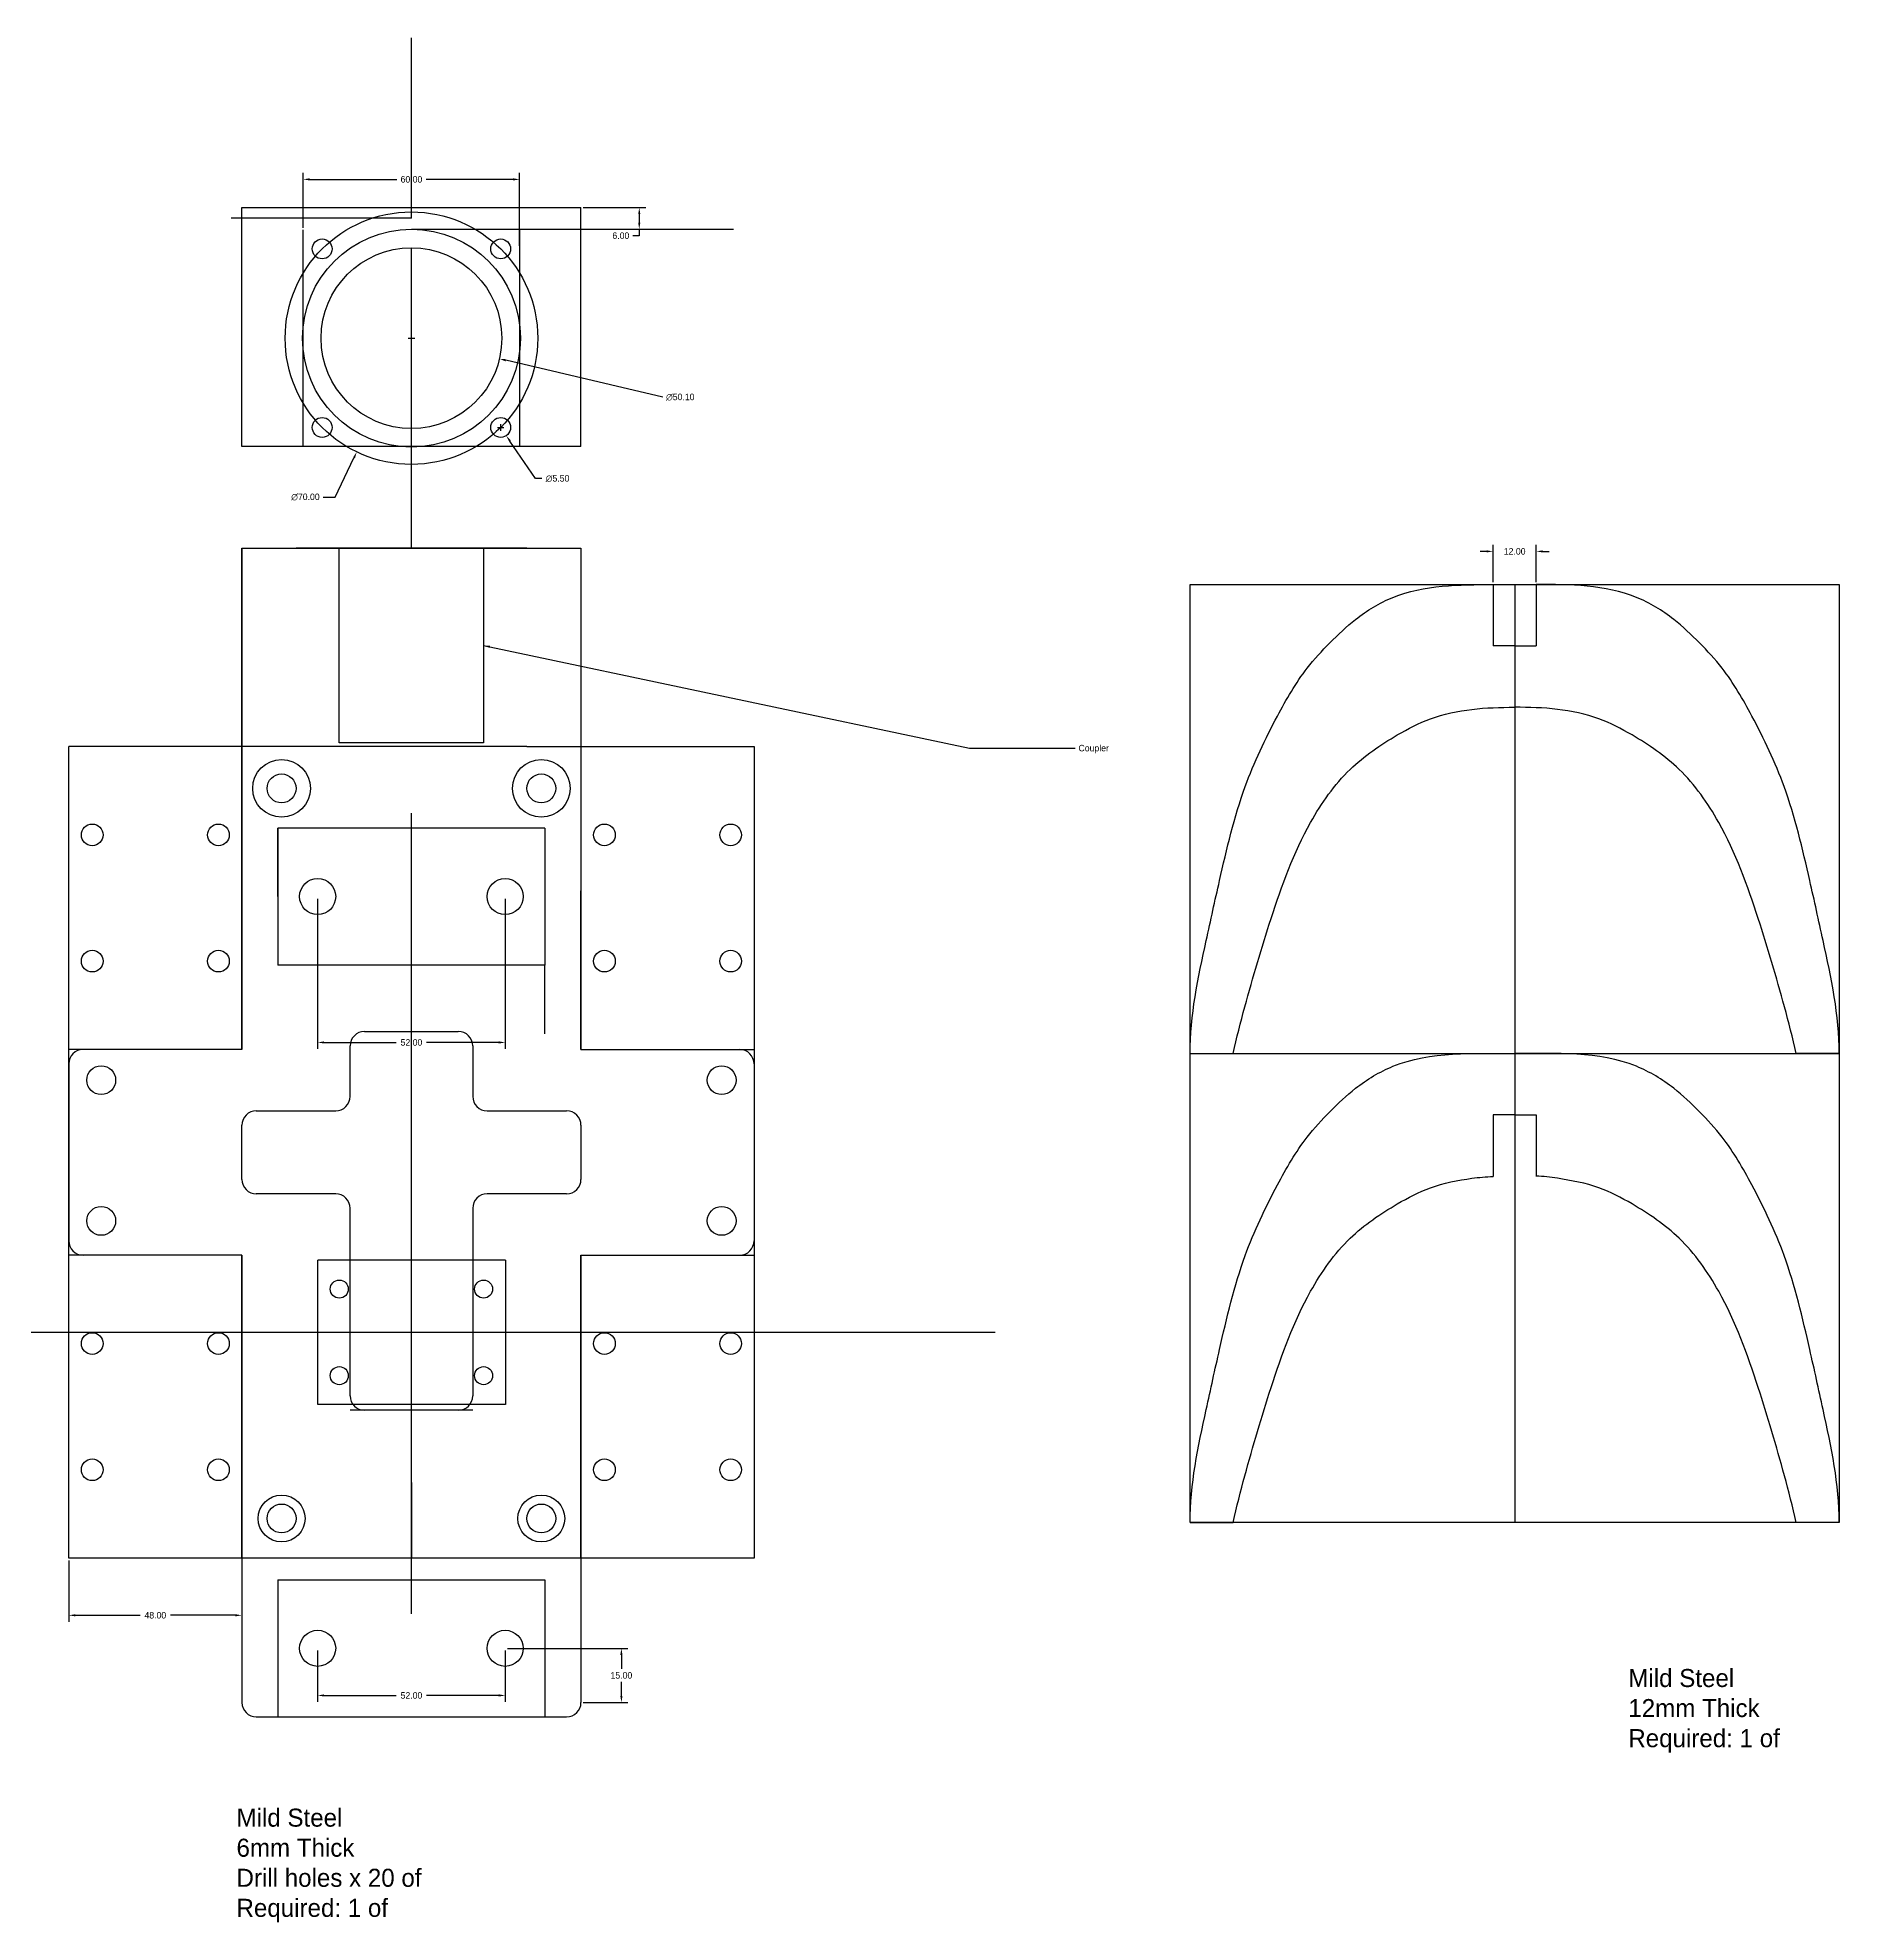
# Model space of a CAD drawing. Header units: inches. Extents: x -932 to -71, y -368 to 154.
# Drawn here: x -570 to -71, y -368 to 154 of the extents above; entities that cross this region are included whole.
import ezdxf

# ---------------------------------------------------------------- set-up
doc = ezdxf.new("R2010")
doc.units = ezdxf.units.IN
doc.header["$MEASUREMENT"] = 0
doc.dimstyles.get("Standard").update_dxf_attribs({"dimscale": 10, "dimtxt": 0.18, "dimasz": 0.18, "dimexe": 0.18, "dimexo": 0.0625, "dimgap": 0.09, "dimtad": 0, "dimtih": 1, "dimtoh": 1, "dimzin": 0, "dimdsep": 46, "dimtxsty": 'Standard', "dimcen": 0.09, "dimadec": 0, "dimazin": 0, "dimtfac": 1, "dimtofl": 0, "dimtmove": 0, "dimatfit": 3, "dimfxl": 1, "dimtolj": 1, "dimtzin": 0, "dimarcsym": 0})

# ---------------------------------------------------------------- blocks, each defined once
blk = doc.blocks.new('*D1')
at = {"color": 0, "lineweight": -2}
for p, q in [((-561.69, -267.9), (-561.69, -284.92)), ((-513.69, -267.9), (-513.69, -284.92)), ((-559.89, -283.12), (-541.89, -283.12)), ((-515.49, -283.12), (-533.49, -283.12))]:
    blk.add_line(p, q, dxfattribs=at)
at = {"color": 0}
for points in [[(-559.89, -282.82), (-559.89, -283.42), (-561.69, -283.12)], [(-515.49, -282.82), (-515.49, -283.42), (-513.69, -283.12)]]:
    blk.add_solid(points, dxfattribs=at)
at = {"layer": 'Defpoints', "color": 0}
for p in [(-561.69, -267.28), (-513.69, -267.28), (-561.69, -283.12)]:
    blk.add_point(p, dxfattribs=at)
at = {"color": 0, "insert": (-537.69, -283.12), "char_height": 1.8, "attachment_point": 5}
blk.add_mtext('\\A1;48.00', dxfattribs=at)
blk = doc.blocks.new('*D2')
at = {"color": 0, "lineweight": -2}
for p, q in [((-440.06, -292.28), (-406.68, -292.28)), ((-408.48, -294.08), (-408.48, -297.98)), ((-408.48, -305.48), (-408.48, -301.58)), ((-419.06, -307.28), (-406.68, -307.28))]:
    blk.add_line(p, q, dxfattribs=at)
at = {"color": 0}
for points in [[(-408.78, -294.08), (-408.18, -294.08), (-408.48, -292.28)], [(-408.78, -305.48), (-408.18, -305.48), (-408.48, -307.28)]]:
    blk.add_solid(points, dxfattribs=at)
at = {"layer": 'Defpoints', "color": 0}
for p in [(-440.69, -292.28), (-419.69, -307.28), (-408.48, -307.28)]:
    blk.add_point(p, dxfattribs=at)
at = {"color": 0, "insert": (-408.48, -299.78), "char_height": 1.8, "attachment_point": 5}
blk.add_mtext('\\A1;15.00', dxfattribs=at)
blk = doc.blocks.new('*D4')
at = {"color": 0, "lineweight": -2}
for p, q in [((-467.59, 70.93), (-465.79, 70.93)), ((-466.69, 70.03), (-466.69, 71.83)), ((-487.83, 26.89), (-482.62, 37.75)), ((-491.13, 26.89), (-487.83, 26.89))]:
    blk.add_line(p, q, dxfattribs=at)
at = {"color": 0}
blk.add_solid([(-482.89, 37.88), (-482.35, 37.62), (-481.84, 39.38)], dxfattribs=at)
at = {"layer": 'Defpoints', "color": 0}
for p in [(-451.54, 102.48), (-481.84, 39.38)]:
    blk.add_point(p, dxfattribs=at)
at = {"color": 0, "insert": (-496.08, 26.89), "char_height": 1.8, "attachment_point": 5}
blk.add_mtext('\\A1;∅70.00', dxfattribs=at)
blk = doc.blocks.new('*D5')
at = {"color": 0, "lineweight": -2}
for p, q in [((-441.94, 45.28), (-441.94, 47.08)), ((-442.84, 46.18), (-441.04, 46.18)), ((-432.33, 32.01), (-439.39, 42.41)), ((-430.53, 32.01), (-432.33, 32.01))]:
    blk.add_line(p, q, dxfattribs=at)
at = {"color": 0}
blk.add_solid([(-439.14, 42.58), (-439.63, 42.25), (-440.4, 43.9)], dxfattribs=at)
at = {"layer": 'Defpoints', "color": 0}
for p in [(-443.48, 48.46), (-440.4, 43.9)]:
    blk.add_point(p, dxfattribs=at)
at = {"color": 0, "insert": (-426.18, 32.01), "char_height": 1.8, "attachment_point": 5}
blk.add_mtext('\\A1;∅5.50', dxfattribs=at)
blk = doc.blocks.new('*D6')
at = {"color": 0, "lineweight": -2}
for p, q in [((-467.59, 70.93), (-465.79, 70.93)), ((-466.69, 70.03), (-466.69, 71.83)), ((-396.96, 54.58), (-440.55, 64.8))]:
    blk.add_line(p, q, dxfattribs=at)
at = {"color": 0}
blk.add_solid([(-440.48, 65.09), (-440.62, 64.51), (-442.3, 65.21)], dxfattribs=at)
at = {"layer": 'Defpoints', "color": 0}
for p in [(-491.08, 76.65), (-442.3, 65.21)]:
    blk.add_point(p, dxfattribs=at)
at = {"color": 0, "insert": (-392.16, 54.58), "char_height": 1.8, "attachment_point": 5}
blk.add_mtext('\\A1;∅50.10', dxfattribs=at)
blk = doc.blocks.new('*D3')
at = {"color": 0, "lineweight": -2}
for p, q in [((-496.69, 101.55), (-496.69, 116.75)), ((-494.89, 114.95), (-470.74, 114.95)), ((-438.49, 114.95), (-462.64, 114.95)), ((-436.69, 96.55), (-436.69, 116.75))]:
    blk.add_line(p, q, dxfattribs=at)
at = {"color": 0}
for points in [[(-494.89, 115.25), (-494.89, 114.65), (-496.69, 114.95)], [(-438.49, 115.25), (-438.49, 114.65), (-436.69, 114.95)]]:
    blk.add_solid(points, dxfattribs=at)
at = {"layer": 'Defpoints', "color": 0}
for p in [(-496.69, 114.95), (-496.69, 100.93), (-436.69, 95.93)]:
    blk.add_point(p, dxfattribs=at)
at = {"color": 0, "insert": (-466.69, 114.95), "char_height": 1.8, "attachment_point": 5}
blk.add_mtext('\\A1;60.00', dxfattribs=at)
blk = doc.blocks.new('*D9')
at = {"color": 0, "lineweight": -2}
for p, q in [((-419.06, 107.13), (-401.73, 107.13)), ((-403.53, 105.33), (-403.53, 102.93)), ((-419.06, 101.13), (-401.73, 101.13)), ((-403.53, 99.33), (-405.33, 99.33)), ((-403.53, 101.13), (-403.53, 99.33))]:
    blk.add_line(p, q, dxfattribs=at)
at = {"color": 0}
for points in [[(-403.83, 105.33), (-403.23, 105.33), (-403.53, 107.13)], [(-403.83, 102.93), (-403.23, 102.93), (-403.53, 101.13)]]:
    blk.add_solid(points, dxfattribs=at)
at = {"layer": 'Defpoints', "color": 0}
for p in [(-419.69, 107.13), (-419.69, 101.13), (-403.53, 101.13)]:
    blk.add_point(p, dxfattribs=at)
at = {"color": 0, "insert": (-408.63, 99.33), "char_height": 1.8, "attachment_point": 5}
blk.add_mtext('\\A1;6.00', dxfattribs=at)
blk = doc.blocks.new('*D26')
at = {"color": 0, "lineweight": -2}
for p, q in [((-168.64, 11.82), (-170.44, 11.82)), ((-166.84, 3.28), (-166.84, 13.62)), ((-154.84, 3.28), (-154.84, 13.62)), ((-153.04, 11.82), (-151.24, 11.82))]:
    blk.add_line(p, q, dxfattribs=at)
at = {"color": 0}
for points in [[(-168.64, 12.12), (-168.64, 11.52), (-166.84, 11.82)], [(-153.04, 12.12), (-153.04, 11.52), (-154.84, 11.82)]]:
    blk.add_solid(points, dxfattribs=at)
at = {"layer": 'Defpoints', "color": 0}
for p in [(-154.84, 11.82), (-166.84, 2.66), (-154.84, 2.66)]:
    blk.add_point(p, dxfattribs=at)
at = {"color": 0, "insert": (-160.84, 11.82), "char_height": 1.8, "attachment_point": 5}
blk.add_mtext('\\A1;12.00', dxfattribs=at)
blk = doc.blocks.new('*D34')
at = {"color": 0, "lineweight": -2}
for p, q in [((-492.69, -84.5), (-492.69, -126.11)), ((-440.69, -84.5), (-440.69, -126.11)), ((-490.89, -124.31), (-470.89, -124.31)), ((-442.49, -124.31), (-462.49, -124.31))]:
    blk.add_line(p, q, dxfattribs=at)
at = {"color": 0}
for points in [[(-490.89, -124.01), (-490.89, -124.61), (-492.69, -124.31)], [(-442.49, -124.01), (-442.49, -124.61), (-440.69, -124.31)]]:
    blk.add_solid(points, dxfattribs=at)
at = {"layer": 'Defpoints', "color": 0}
for p in [(-492.69, -83.88), (-440.69, -83.88), (-440.69, -124.31)]:
    blk.add_point(p, dxfattribs=at)
at = {"color": 0, "insert": (-466.69, -124.31), "char_height": 1.8, "attachment_point": 5}
blk.add_mtext('\\A1;52.00', dxfattribs=at)
blk = doc.blocks.new('*D35')
at = {"color": 0, "lineweight": -2}
for p, q in [((-492.69, -292.9), (-492.69, -307.14)), ((-440.69, -292.9), (-440.69, -307.14)), ((-490.89, -305.34), (-470.89, -305.34)), ((-442.49, -305.34), (-462.49, -305.34))]:
    blk.add_line(p, q, dxfattribs=at)
at = {"color": 0}
for points in [[(-490.89, -305.04), (-490.89, -305.64), (-492.69, -305.34)], [(-442.49, -305.04), (-442.49, -305.64), (-440.69, -305.34)]]:
    blk.add_solid(points, dxfattribs=at)
at = {"layer": 'Defpoints', "color": 0}
for p in [(-492.69, -292.28), (-440.69, -292.28), (-440.69, -305.34)]:
    blk.add_point(p, dxfattribs=at)
at = {"color": 0, "insert": (-466.69, -305.34), "char_height": 1.8, "attachment_point": 5}
blk.add_mtext('\\A1;52.00', dxfattribs=at)

msp = doc.modelspace()

# ---------------------------------------------------------------- linework, layer by layer
at = {"color": 5}
for p, q in [((-466.69, 104.228), (-466.69, 154.228)), ((-466.69, 104.228), (-516.69, 104.228)), ((-496.69, 40.928), (-496.69, 100.928)), ((-466.69, 101.128), (-377.44, 101.128)), ((-436.69, 100.928), (-436.69, 40.928)), ((-466.69, 45.878), (-466.69, 95.978)), ((-466.69, 12.724), (-466.69, 70.075)), ((-513.69, 12.724), (-513.69, -126.276)), ((-434.69, 12.724), (-498.69, 12.724)), ((-419.69, 12.724), (-419.69, -126.276)), ((-250.844, 2.612), (-70.844, 2.612)), ((-250.844, -127.388), (-250.844, 2.612)), ((-160.844, 2.612), (-160.844, -127.388)), ((-70.844, 2.612), (-70.844, -127.388)), ((-561.69, -267.276), (-561.69, -42.276)), ((-434.69, -42.276), (-561.69, -42.276)), ((-434.69, -42.276), (-371.69, -42.276)), ((-371.69, -42.276), (-371.69, -267.276)), ((-466.69, -282.719), (-466.69, -60.723)), ((-429.69, -64.879), (-503.69, -64.879)), ((-503.69, -83.879), (-503.69, -64.879)), ((-503.69, -64.879), (-503.69, -102.879)), ((-429.69, -64.879), (-429.69, -102.879)), ((-503.69, -83.879), (-503.69, -102.879)), ((-429.69, -102.879), (-503.69, -102.879)), ((-429.69, -121.879), (-429.69, -102.879)), ((-513.69, -126.276), (-561.69, -126.276)), ((-419.69, -126.276), (-371.69, -126.276)), ((-250.844, -127.388), (-70.844, -127.388)), ((-250.844, -257.388), (-250.844, -127.388)), ((-160.844, -127.388), (-160.844, -257.388)), ((-70.844, -127.388), (-70.844, -257.388)), ((-513.69, -183.276), (-561.69, -183.276)), ((-513.69, -267.276), (-513.69, -183.276)), ((-440.598, -184.685), (-492.598, -184.685)), ((-492.598, -224.685), (-492.598, -184.685)), ((-440.598, -184.685), (-440.598, -224.685)), ((-419.69, -267.276), (-419.69, -183.276)), ((-419.69, -183.276), (-371.69, -183.276)), ((-304.899, -204.685), (-629.098, -204.685)), ((-440.598, -224.685), (-492.598, -224.685)), ((-449.69, -226.276), (-483.69, -226.276)), ((-466.69, -246.276), (-466.69, -267.276)), ((-70.844, -257.388), (-250.844, -257.388)), ((-371.69, -267.276), (-561.69, -267.276)), ((-503.69, -273.276), (-429.69, -273.276)), ((-503.69, -273.276), (-503.69, -311.276)), ((-429.69, -273.276), (-429.69, -311.276)), ((-503.69, -291.666), (-503.69, -310.666)), ((-429.69, -291.666), (-429.69, -310.666)), ((-503.69, -311.276), (-429.69, -311.276))]:
    msp.add_line(p, q, dxfattribs=at)
for p, q in [((-513.69, 40.928), (-513.69, 107.128)), ((-513.69, 107.128), (-419.69, 107.128)), ((-419.69, 40.928), (-419.69, 107.128)), ((-496.69, 40.928), (-513.69, 40.928)), ((-436.69, 40.928), (-496.69, 40.928)), ((-419.69, 40.928), (-436.69, 40.928)), ((-513.69, -126.276), (-513.69, 12.724)), ((-513.69, 12.724), (-419.69, 12.724)), ((-513.69, 12.724), (-419.69, 12.724)), ((-419.69, 12.724), (-419.69, -126.276)), ((-166.844, 2.659), (-166.844, -14.388)), ((-154.845, 2.659), (-154.844, -14.388)), ((-160.844, -14.388), (-166.844, -14.388)), ((-160.844, -14.388), (-154.844, -14.388)), ((-513.69, -126.276), (-513.69, -82.276)), ((-419.69, -126.276), (-419.69, -82.276)), ((-483.69, -139.276), (-483.69, -125.276)), ((-479.69, -121.276), (-453.69, -121.276)), ((-449.69, -125.276), (-449.69, -139.276)), ((-561.69, -130.276), (-561.69, -179.276)), ((-513.69, -126.276), (-557.69, -126.276)), ((-419.69, -126.276), (-375.69, -126.276)), ((-371.69, -130.276), (-371.69, -179.276)), ((-250.844, -127.388), (-238.844, -127.388)), ((-70.844, -127.388), (-82.844, -127.388)), ((-509.69, -143.276), (-487.69, -143.276)), ((-445.69, -143.276), (-423.69, -143.276)), ((-160.844, -144.388), (-166.844, -144.388)), ((-166.844, -144.388), (-166.844, -161.508)), ((-160.844, -144.388), (-154.844, -144.388)), ((-154.844, -144.388), (-154.844, -161.508)), ((-513.69, -162.276), (-513.69, -147.276)), ((-419.69, -147.276), (-419.69, -162.276)), ((-487.69, -166.276), (-509.69, -166.276)), ((-423.69, -166.276), (-445.69, -166.276)), ((-483.69, -222.276), (-483.69, -170.276)), ((-449.69, -170.276), (-449.69, -222.276)), ((-513.69, -183.276), (-557.69, -183.276)), ((-513.69, -183.276), (-513.69, -307.276)), ((-419.69, -183.276), (-419.69, -267.276)), ((-419.69, -183.276), (-375.69, -183.276)), ((-453.69, -226.276), (-479.69, -226.276)), ((-250.844, -257.388), (-238.844, -257.388)), ((-70.844, -257.388), (-82.844, -257.388)), ((-419.69, -267.276), (-419.69, -307.276)), ((-509.69, -311.276), (-423.69, -311.276))]:
    msp.add_line(p, q)
at = {"color": 2}
for p, q in [((-486.69, 12.724), (-446.69, 12.724)), ((-486.69, -41.276), (-486.69, 12.724)), ((-446.69, 12.724), (-446.69, -41.276)), ((-446.69, -41.276), (-486.69, -41.276))]:
    msp.add_line(p, q, dxfattribs=at)
at = {"color": 5}
for centre, radius in [((-466.69, 70.928), 35), ((-466.69, 70.928), 30.2), ((-502.69, -53.879), 8), ((-430.69, -53.879), 8), ((-555.19, -66.776), 3), ((-520.19, -66.776), 3), ((-413.19, -66.776), 3), ((-378.19, -66.776), 3), ((-555.19, -101.776), 3), ((-520.19, -101.776), 3), ((-413.19, -101.776), 3), ((-378.19, -101.776), 3), ((-486.688, -192.685), 2.5), ((-446.688, -192.685), 2.5), ((-555.19, -207.776), 3), ((-520.19, -207.776), 3), ((-413.19, -207.776), 3), ((-378.19, -207.776), 3), ((-486.688, -216.685), 2.5), ((-446.688, -216.685), 2.5), ((-555.19, -242.776), 3), ((-520.19, -242.776), 3), ((-413.19, -242.776), 3), ((-378.19, -242.776), 3), ((-502.69, -256.276), 6.5), ((-430.69, -256.276), 6.5)]:
    msp.add_circle(centre, radius, dxfattribs=at)
for centre, radius in [((-491.438, 95.677), 2.75), ((-466.69, 70.928), 25.05), ((-441.941, 95.677), 2.75), ((-491.438, 46.18), 2.75), ((-441.941, 46.18), 2.75), ((-502.69, -53.879), 4), ((-430.69, -53.879), 4), ((-492.69, -83.879), 5), ((-440.69, -83.879), 5), ((-552.69, -134.776), 4), ((-380.687, -134.776), 4), ((-552.69, -173.776), 4), ((-380.687, -173.776), 4), ((-502.69, -256.276), 4), ((-430.69, -256.276), 4), ((-492.69, -292.276), 5), ((-440.69, -292.276), 5)]:
    msp.add_circle(centre, radius)
for centre, start, end in [((-479.69, -125.276), 90, 180), ((-453.69, -125.276), 0, 90), ((-557.69, -130.276), 90, 180), ((-375.69, -130.276), 0, 90), ((-487.69, -139.276), 270, 0), ((-445.69, -139.276), 180, 270), ((-509.69, -147.276), 90, 180), ((-423.69, -147.276), 0, 90), ((-509.69, -162.276), 180, 270), ((-487.69, -170.276), 360, 90), ((-445.69, -170.276), 90, 180), ((-423.69, -162.276), 270, 360), ((-557.69, -179.276), 180, 270), ((-375.69, -179.276), 270, 0), ((-479.69, -222.276), 180, 270), ((-453.69, -222.276), 270, 0), ((-509.69, -307.276), 180, 270), ((-423.69, -307.276), 270, 0)]:
    msp.add_arc(centre, 4, start, end)
for points, start_tangent, end_tangent in [([(-250.844, -127.388), (-246.35, -96.069), (-242.665, -79.442), (-235.541, -53.38), (-226.615, -33.819), (-218.342, -20.534), (-212.082, -13.542), (-204.929, -7.029), (-194.6, -0.924), (-166.844, 2.612)], (0, 1), (1, 0)), ([(-70.844, -127.388), (-75.338, -96.069), (-79.024, -79.442), (-86.148, -53.38), (-95.074, -33.819), (-103.347, -20.534), (-109.607, -13.542), (-116.76, -7.029), (-127.088, -0.924), (-154.845, 2.659)], (0, 1), (-1, 0)), ([(-238.844, -127.388), (-235.634, -114.418), (-228.385, -89.995), (-217.407, -63.296), (-206.43, -48.601), (-193.381, -39.08), (-184.221, -34.611), (-172.676, -31.97), (-160.844, -31.388)], (0.2042677, 0.9789151), (1, 0)), ([(-82.844, -127.388), (-86.055, -114.418), (-93.304, -89.995), (-104.282, -63.296), (-115.259, -48.601), (-128.308, -39.08), (-137.467, -34.611), (-149.013, -31.97), (-160.844, -31.388)], (-0.2042677, 0.9789151), (-1, 0)), ([(-250.844, -257.388), (-246.35, -226.069), (-242.665, -209.442), (-235.541, -183.38), (-226.615, -163.819), (-218.342, -150.534), (-212.082, -143.542), (-204.929, -137.029), (-194.6, -130.924), (-160.844, -127.388)], (0, 1), (1, 0)), ([(-70.844, -257.388), (-75.338, -226.069), (-79.024, -209.442), (-86.148, -183.38), (-95.074, -163.819), (-103.347, -150.534), (-109.607, -143.542), (-116.76, -137.029), (-127.088, -130.924), (-160.844, -127.388)], (0, 1), (-1, 0)), ([(-238.844, -257.388), (-235.634, -244.418), (-228.385, -219.995), (-217.407, -193.296), (-206.43, -178.601), (-193.381, -169.08), (-184.221, -164.611), (-172.676, -161.97), (-166.844, -161.508)], (0.2042677, 0.9789151), (1, 0)), ([(-82.844, -257.388), (-86.055, -244.418), (-93.304, -219.995), (-104.282, -193.296), (-115.259, -178.601), (-128.308, -169.08), (-137.467, -164.611), (-149.013, -161.97), (-154.844, -161.388)], (-0.2042677, 0.9789151), (-1, 0))]:
    msp.add_spline(points, degree=3, dxfattribs=dict(start_tangent=start_tangent, end_tangent=end_tangent))

# ---------------------------------------------------------------- texts
at = {"color": 5, "insert": (-281.763, -41.814), "char_height": 1.8, "width": 97.61103, "attachment_point": 1}
msp.add_mtext('\\A1;Coupler', dxfattribs=at)
at = {"char_height": 5, "width": 112.92759, "attachment_point": 1}
for s, insert in [('Mild Steel\\P12mm Thick\\PRequired: 1 of', (-129.338, -298.008)), ('Mild Steel\\P6mm Thick\\PDrill holes x 20 of\\PRequired: 1 of', (-515.186, -336.716))]:
    msp.add_mtext(s, dxfattribs=dict(at, insert=insert))

# ---------------------------------------------------------------- dimensions: what is measured, and where the dimension line sits
at = {"color": 5}
for base, p1, p2, angle, picture, middle in [((-496.69, 114.952), (-436.69, 95.928), (-496.69, 100.928), 180, '*D3', (-466.69, 114.952)), ((-403.531, 101.128), (-419.69, 107.128), (-419.69, 101.128), 90, '*D9', (-408.631, 99.328)), ((-561.69, -283.116), (-513.69, -267.276), (-561.69, -267.276), 180, '*D1', (-537.69, -283.116)), ((-408.484, -307.276), (-440.69, -292.276), (-419.69, -307.276), 90, '*D2', (-408.484, -299.776))]:
    dim = msp.add_linear_dim(base=base, p1=p1, p2=p2, angle=angle, dimstyle='Standard', dxfattribs=at)
    dim.commit()
    dim.dimension.update_dxf_attribs({"geometry": picture, "text_midpoint": middle})
for p1, p2, picture, middle in [((-451.541, 102.48), (-481.838, 39.376), '*D4', (-496.083, 26.889)), ((-491.078, 76.648), (-442.301, 65.209), '*D6', (-396.961, 54.576)), ((-443.485, 48.455), (-440.397, 43.904), '*D5', (-426.176, 32.009))]:
    dim = msp.add_diameter_dim_2p(p1=p1, p2=p2, dimstyle='Standard', dxfattribs=at)
    dim.commit()
    dim.dimension.update_dxf_attribs({"geometry": picture, "text_midpoint": middle, "dimtype": 163})
for base, p1, p2, picture, middle in [((-154.845, 11.82), (-166.844, 2.659), (-154.845, 2.659), '*D26', (-160.844, 11.82)), ((-440.69, -124.307), (-492.69, -83.879), (-440.69, -83.879), '*D34', (-466.69, -124.307)), ((-440.69, -305.342), (-492.69, -292.276), (-440.69, -292.276), '*D35', (-466.69, -305.342))]:
    dim = msp.add_linear_dim(base=base, p1=p1, p2=p2, dimstyle='Standard', dxfattribs=at)
    dim.commit()
    dim.dimension.update_dxf_attribs({"geometry": picture, "text_midpoint": middle})

# ---------------------------------------------------------------- leaders
at = {"color": 5, "annotation_type": 0, "has_hookline": 1, "hookline_direction": 0, "text_width": 11.1}
msp.add_leader([(-446.69, -14.276), (-312.015, -42.714), (-282.663, -42.714)], dimstyle='Standard', override={"dimgap": 0.09, "dimtad": 0}, dxfattribs=at)

doc.saveas('drawing.dxf')
